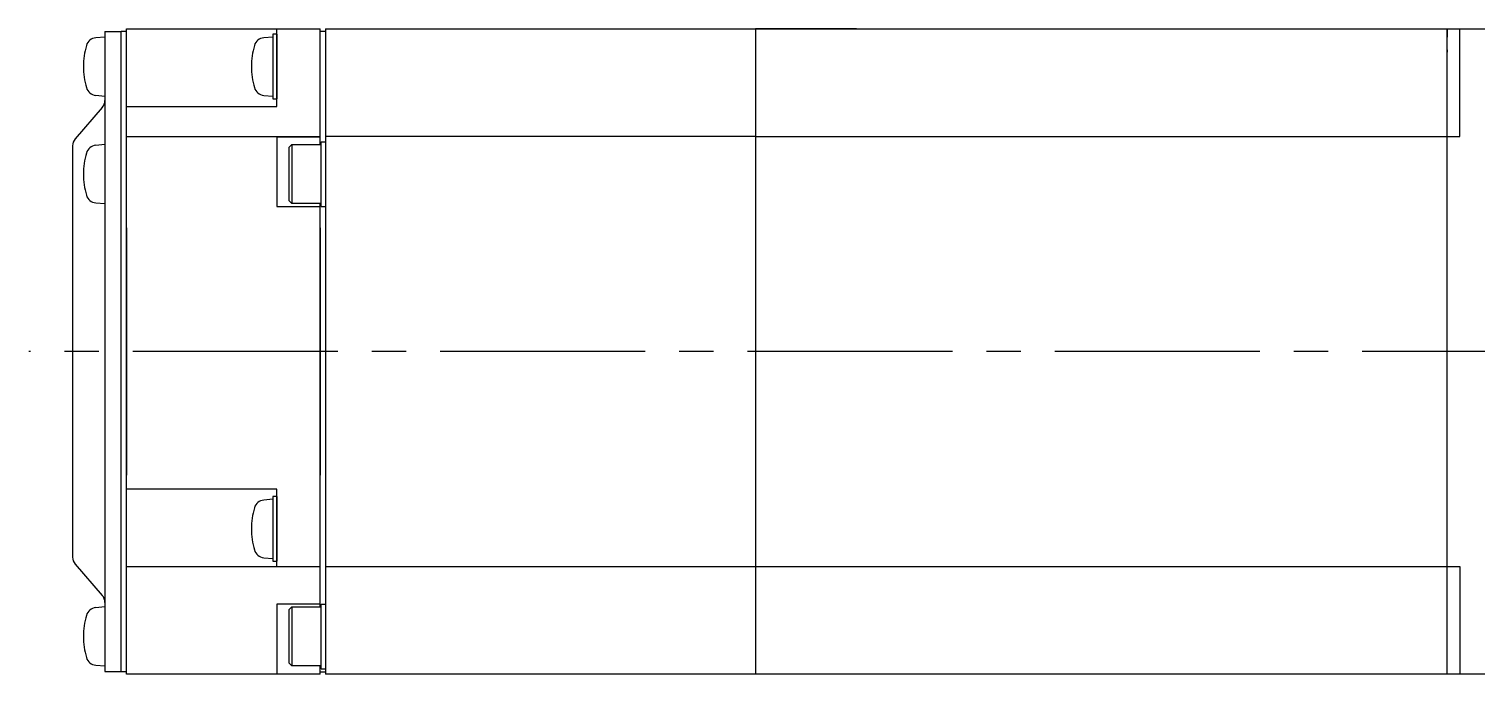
# Model space of a CAD drawing. Header units: millimetres. Extents: x -227 to 202, y -153 to 167.
# Drawn here: x -94.2 to 40.3, y -153.5 to -93.5 of the extents above; entities that cross this region are included whole.
import ezdxf

# ---------------------------------------------------------------- set-up
doc = ezdxf.new("R2010")
doc.units = ezdxf.units.MM
doc.linetypes.add('CENTER2', pattern=[28.575, 19.05, -3.175, 3.175, -3.175])

msp = doc.modelspace()

# ---------------------------------------------------------------- linework, layer by layer
at = {"color": 7, "linetype": 'Continuous'}
for p, q in [((-87.18, -93.73), (-87.18, -146.82)), ((-87.18, -93.73), (-85.68, -93.73)), ((-85.68, -153.28), (-85.68, -93.68)), ((-85.68, -93.68), (-85.18, -93.68)), ((-85.18, -153.48), (-85.18, -93.48)), ((-85.18, -93.48), (-67.18, -93.48)), ((-71.56, -93.98), (-71.56, -99.98)), ((-71.18, -93.98), (-71.56, -93.98)), ((-71.18, -100.68), (-71.18, -93.49)), ((-71.18, -93.98), (-71.18, -99.98)), ((-67.18, -104.23), (-67.18, -93.48)), ((-67.18, -93.68), (-66.68, -93.68)), ((-66.68, -93.48), (45.32, -93.48)), ((-66.68, -93.48), (-66.68, -153.48)), ((-25.68, -93.48), (-26.68, -93.48)), ((-25.68, -93.48), (-26.68, -93.48)), ((-26.68, -93.48), (-22.68, -93.48)), ((-26.68, -93.48), (-26.68, -125.08)), ((-24.08, -93.48), (-26.08, -93.48)), ((-21.68, -93.48), (-24.08, -93.48)), ((-17.28, -93.48), (-21.68, -93.48)), ((-17.28, -93.48), (-12.88, -93.48)), ((-12.88, -93.48), (-10.48, -93.48)), ((-10.48, -93.48), (-8.48, -93.48)), ((37.62, -95.03), (37.62, -93.48)), ((37.62, -94.23), (37.62, -93.48)), ((37.62, -94.23), (37.62, -93.48)), ((37.62, -93.48), (37.62, -94.23)), ((37.62, -93.63), (37.62, -93.83)), ((37.62, -95.23), (37.62, -93.68)), ((38.82, -103.48), (38.82, -93.48)), ((-87.18, -94.23), (-88.03, -94.3)), ((-71.56, -94.23), (-72.41, -94.31)), ((37.62, -153.48), (37.62, -95.03)), ((37.62, -95.43), (37.62, -95.63)), ((-87.43, -100.79), (-89.94, -103.7)), ((-88.03, -99.65), (-87.18, -99.73)), ((-85.18, -100.68), (-71.18, -100.68)), ((-72.41, -99.66), (-71.56, -99.73)), ((-71.56, -99.98), (-71.18, -99.98)), ((-85.18, -103.48), (-67.18, -103.48)), ((-67.18, -103.54), (-71.18, -103.54)), ((-71.18, -103.54), (-71.18, -109.98)), ((-26.68, -103.48), (-66.68, -103.48)), ((-26.68, -103.48), (37.62, -103.48)), ((37.62, -103.48), (38.82, -103.48)), ((-90.18, -104.35), (-90.18, -142.61)), ((-87.18, -104.23), (-88.03, -104.31)), ((-87.18, -103.83), (-87.18, -110.23)), ((-87.18, -103.83), (-87.18, -110.23)), ((-69.81, -104.23), (-70.06, -104.48)), ((-70.06, -109.48), (-70.06, -104.48)), ((-69.81, -104.23), (-67.18, -104.23)), ((-69.81, -104.23), (-69.81, -109.73)), ((-67.18, -104.23), (-67.06, -104.23)), ((-67.06, -109.98), (-67.06, -103.98)), ((-67.06, -103.98), (-66.68, -103.98)), ((-88.03, -109.66), (-87.18, -109.73)), ((-71.18, -109.98), (-67.18, -109.98)), ((-70.06, -109.48), (-69.81, -109.73)), ((-67.18, -109.73), (-69.81, -109.73)), ((-67.06, -109.73), (-67.18, -109.73)), ((-67.18, -146.98), (-67.18, -109.73)), ((-67.06, -109.98), (-66.68, -109.98)), ((-85.18, -111.98), (-85.18, -134.98)), ((-67.18, -111.98), (-67.18, -134.98)), ((-67.18, -111.98), (-67.18, -134.98)), ((-26.68, -116.37), (-26.68, -153.48)), ((-71.18, -136.28), (-85.18, -136.28)), ((-71.56, -137.23), (-72.41, -137.31)), ((-71.18, -136.98), (-71.56, -136.98)), ((-71.56, -136.98), (-71.56, -142.98)), ((-71.18, -143.48), (-71.18, -136.28)), ((-71.18, -136.98), (-71.18, -142.98)), ((-89.94, -143.26), (-87.43, -146.17)), ((-85.18, -143.48), (-67.18, -143.48)), ((-72.41, -142.66), (-71.56, -142.73)), ((-71.56, -142.98), (-71.18, -142.98)), ((-66.68, -143.48), (-26.68, -143.48)), ((-26.68, -143.48), (37.62, -143.48)), ((37.62, -143.48), (38.82, -143.48)), ((38.82, -143.48), (38.82, -153.48)), ((-85.18, -147.38), (-85.18, -146.45)), ((-87.18, -147.23), (-88.03, -147.31)), ((-87.18, -146.82), (-87.18, -153.23)), ((-87.18, -146.83), (-87.18, -153.23)), ((-87.18, -146.83), (-87.18, -153.23)), ((-85.18, -153.23), (-85.18, -147.38)), ((-67.18, -146.98), (-71.18, -146.98)), ((-71.18, -146.98), (-71.18, -153.48)), ((-69.81, -147.23), (-70.06, -147.48)), ((-70.06, -152.48), (-70.06, -147.48)), ((-69.81, -147.23), (-69.81, -152.73)), ((-69.81, -147.23), (-67.18, -147.23)), ((-67.18, -147.23), (-67.18, -146.98)), ((-67.18, -147.23), (-67.06, -147.23)), ((-67.06, -146.98), (-66.68, -146.98)), ((-67.06, -152.98), (-67.06, -146.98)), ((-66.68, -149.98), (-66.68, -152.73)), ((-66.68, -149.98), (-66.68, -152.73)), ((-66.68, -149.98), (-66.68, -152.73)), ((-88.03, -152.66), (-87.18, -152.73)), ((-87.18, -153.23), (-85.68, -153.23)), ((-85.18, -153.28), (-85.68, -153.28)), ((-70.06, -152.48), (-69.81, -152.73)), ((-67.06, -152.73), (-69.81, -152.73)), ((-67.18, -153.48), (-67.18, -152.73)), ((-67.18, -153.48), (-67.18, -152.73)), ((-67.18, -153.48), (-67.18, -152.73)), ((-67.18, -153.28), (-66.68, -153.28)), ((-67.18, -153.28), (-66.68, -153.28)), ((-67.18, -153.28), (-66.68, -153.28)), ((-67.06, -152.98), (-66.68, -152.98)), ((-67.18, -153.48), (-85.18, -153.48)), ((45.32, -153.48), (-66.68, -153.48))]:
    msp.add_line(p, q, dxfattribs=at)
at = {"color": 1, "linetype": 'CENTER2'}
msp.add_line((77.35, -123.48), (-94.24, -123.48), dxfattribs=at)
at = {"color": 7, "linetype": 'Continuous'}
for centre, radius, start, end in [((-82.18, -96.98), 7, 163.743, 180), ((-87.94, -95.3), 1, 95, 163.743), ((-66.56, -96.98), 7, 163.743, 180), ((-72.32, -95.3), 1, 95, 163.743), ((-82.18, -96.98), 7, 180, 196.257), ((-66.56, -96.98), 7, 180, 196.257), ((-87.94, -98.66), 1, 196.257, 265), ((-72.32, -98.66), 1, 196.257, 265), ((-88.18, -100.13), 1, 319.1878, 0), ((-89.18, -104.35), 1, 139.1878, 180), ((-87.94, -105.3), 1, 95, 163.743), ((-82.18, -106.98), 7, 163.743, 180), ((-82.18, -106.98), 7, 180, 196.257), ((-87.94, -108.66), 1, 196.257, 265), ((-66.56, -139.98), 7, 163.743, 180), ((-72.32, -138.3), 1, 95, 163.743), ((-66.56, -139.98), 7, 180, 196.257), ((-89.18, -142.61), 1, 180, 220.8122), ((-72.32, -141.66), 1, 196.257, 265), ((-88.18, -146.82), 1, 0, 40.8122), ((-87.94, -148.3), 1, 95, 163.743), ((-82.18, -149.98), 7, 163.743, 180), ((-82.18, -149.98), 7, 180, 196.257), ((-87.94, -151.66), 1, 196.257, 265)]:
    msp.add_arc(centre, radius, start, end, dxfattribs=at)

doc.saveas('drawing.dxf')
